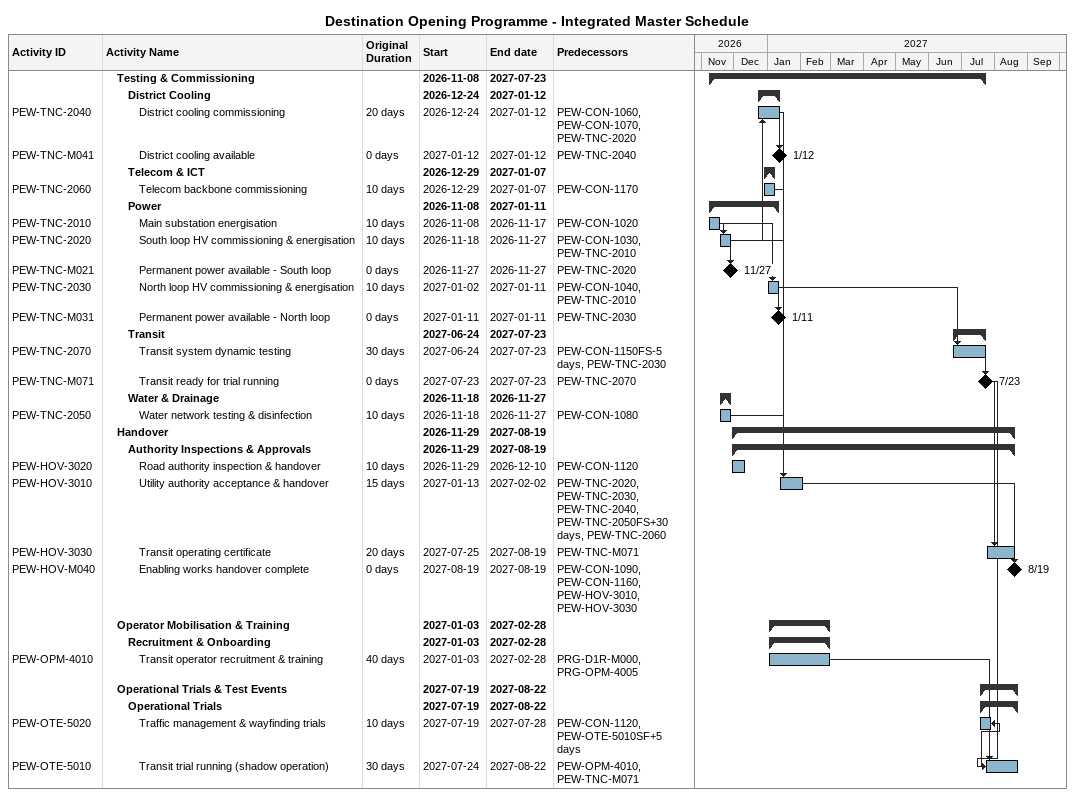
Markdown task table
Destination Opening Programme - Integrated Master Schedule

| ID | Level | Task | Original duration | Start | Finish | Predecessors |
|---|---|---|---|---|---|---|
|  | 2 | **Testing & Commissioning** |  | 2026-11-08 | 2027-07-23 |  |
|  | 3 | **District Cooling** |  | 2026-12-24 | 2027-01-12 |  |
| PEW-TNC-2040 | 4 | District cooling commissioning | 20d | 2026-12-24 | 2027-01-12 | PEW-CON-1060, PEW-CON-1070, PEW-TNC-2020 |
| PEW-TNC-M041 | 4 | District cooling available | 0d | 2027-01-12 | 2027-01-12 | PEW-TNC-2040 |
|  | 3 | **Telecom & ICT** |  | 2026-12-29 | 2027-01-07 |  |
| PEW-TNC-2060 | 4 | Telecom backbone commissioning | 10d | 2026-12-29 | 2027-01-07 | PEW-CON-1170 |
|  | 3 | **Power** |  | 2026-11-08 | 2027-01-11 |  |
| PEW-TNC-2010 | 4 | Main substation energisation | 10d | 2026-11-08 | 2026-11-17 | PEW-CON-1020 |
| PEW-TNC-2020 | 4 | South loop HV commissioning & energisation | 10d | 2026-11-18 | 2026-11-27 | PEW-CON-1030, PEW-TNC-2010 |
| PEW-TNC-M021 | 4 | Permanent power available - South loop | 0d | 2026-11-27 | 2026-11-27 | PEW-TNC-2020 |
| PEW-TNC-2030 | 4 | North loop HV commissioning & energisation | 10d | 2027-01-02 | 2027-01-11 | PEW-CON-1040, PEW-TNC-2010 |
| PEW-TNC-M031 | 4 | Permanent power available - North loop | 0d | 2027-01-11 | 2027-01-11 | PEW-TNC-2030 |
|  | 3 | **Transit** |  | 2027-06-24 | 2027-07-23 |  |
| PEW-TNC-2070 | 4 | Transit system dynamic testing | 30d | 2027-06-24 | 2027-07-23 | PEW-CON-1150FS-5d, PEW-TNC-2030 |
| PEW-TNC-M071 | 4 | Transit ready for trial running | 0d | 2027-07-23 | 2027-07-23 | PEW-TNC-2070 |
|  | 3 | **Water & Drainage** |  | 2026-11-18 | 2026-11-27 |  |
| PEW-TNC-2050 | 4 | Water network testing & disinfection | 10d | 2026-11-18 | 2026-11-27 | PEW-CON-1080 |
|  | 2 | **Handover** |  | 2026-11-29 | 2027-08-19 |  |
|  | 3 | **Authority Inspections & Approvals** |  | 2026-11-29 | 2027-08-19 |  |
| PEW-HOV-3020 | 4 | Road authority inspection & handover | 10d | 2026-11-29 | 2026-12-10 | PEW-CON-1120 |
| PEW-HOV-3010 | 4 | Utility authority acceptance & handover | 15d | 2027-01-13 | 2027-02-02 | PEW-TNC-2020, PEW-TNC-2030, PEW-TNC-2040, PEW-TNC-2050FS+30d, PEW-TNC-2060 |
| PEW-HOV-3030 | 4 | Transit operating certificate | 20d | 2027-07-25 | 2027-08-19 | PEW-TNC-M071 |
| PEW-HOV-M040 | 4 | Enabling works handover complete | 0d | 2027-08-19 | 2027-08-19 | PEW-CON-1090, PEW-CON-1160, PEW-HOV-3010, PEW-HOV-3030 |
|  | 2 | **Operator Mobilisation & Training** |  | 2027-01-03 | 2027-02-28 |  |
|  | 3 | **Recruitment & Onboarding** |  | 2027-01-03 | 2027-02-28 |  |
| PEW-OPM-4010 | 4 | Transit operator recruitment & training | 40d | 2027-01-03 | 2027-02-28 | PRG-D1R-M000, PRG-OPM-4005 |
|  | 2 | **Operational Trials & Test Events** |  | 2027-07-19 | 2027-08-22 |  |
|  | 3 | **Operational Trials** |  | 2027-07-19 | 2027-08-22 |  |
| PEW-OTE-5020 | 4 | Traffic management & wayfinding trials | 10d | 2027-07-19 | 2027-07-28 | PEW-CON-1120, PEW-OTE-5010SF+5d |
| PEW-OTE-5010 | 4 | Transit trial running (shadow operation) | 30d | 2027-07-24 | 2027-08-22 | PEW-OPM-4010, PEW-TNC-M071 |
